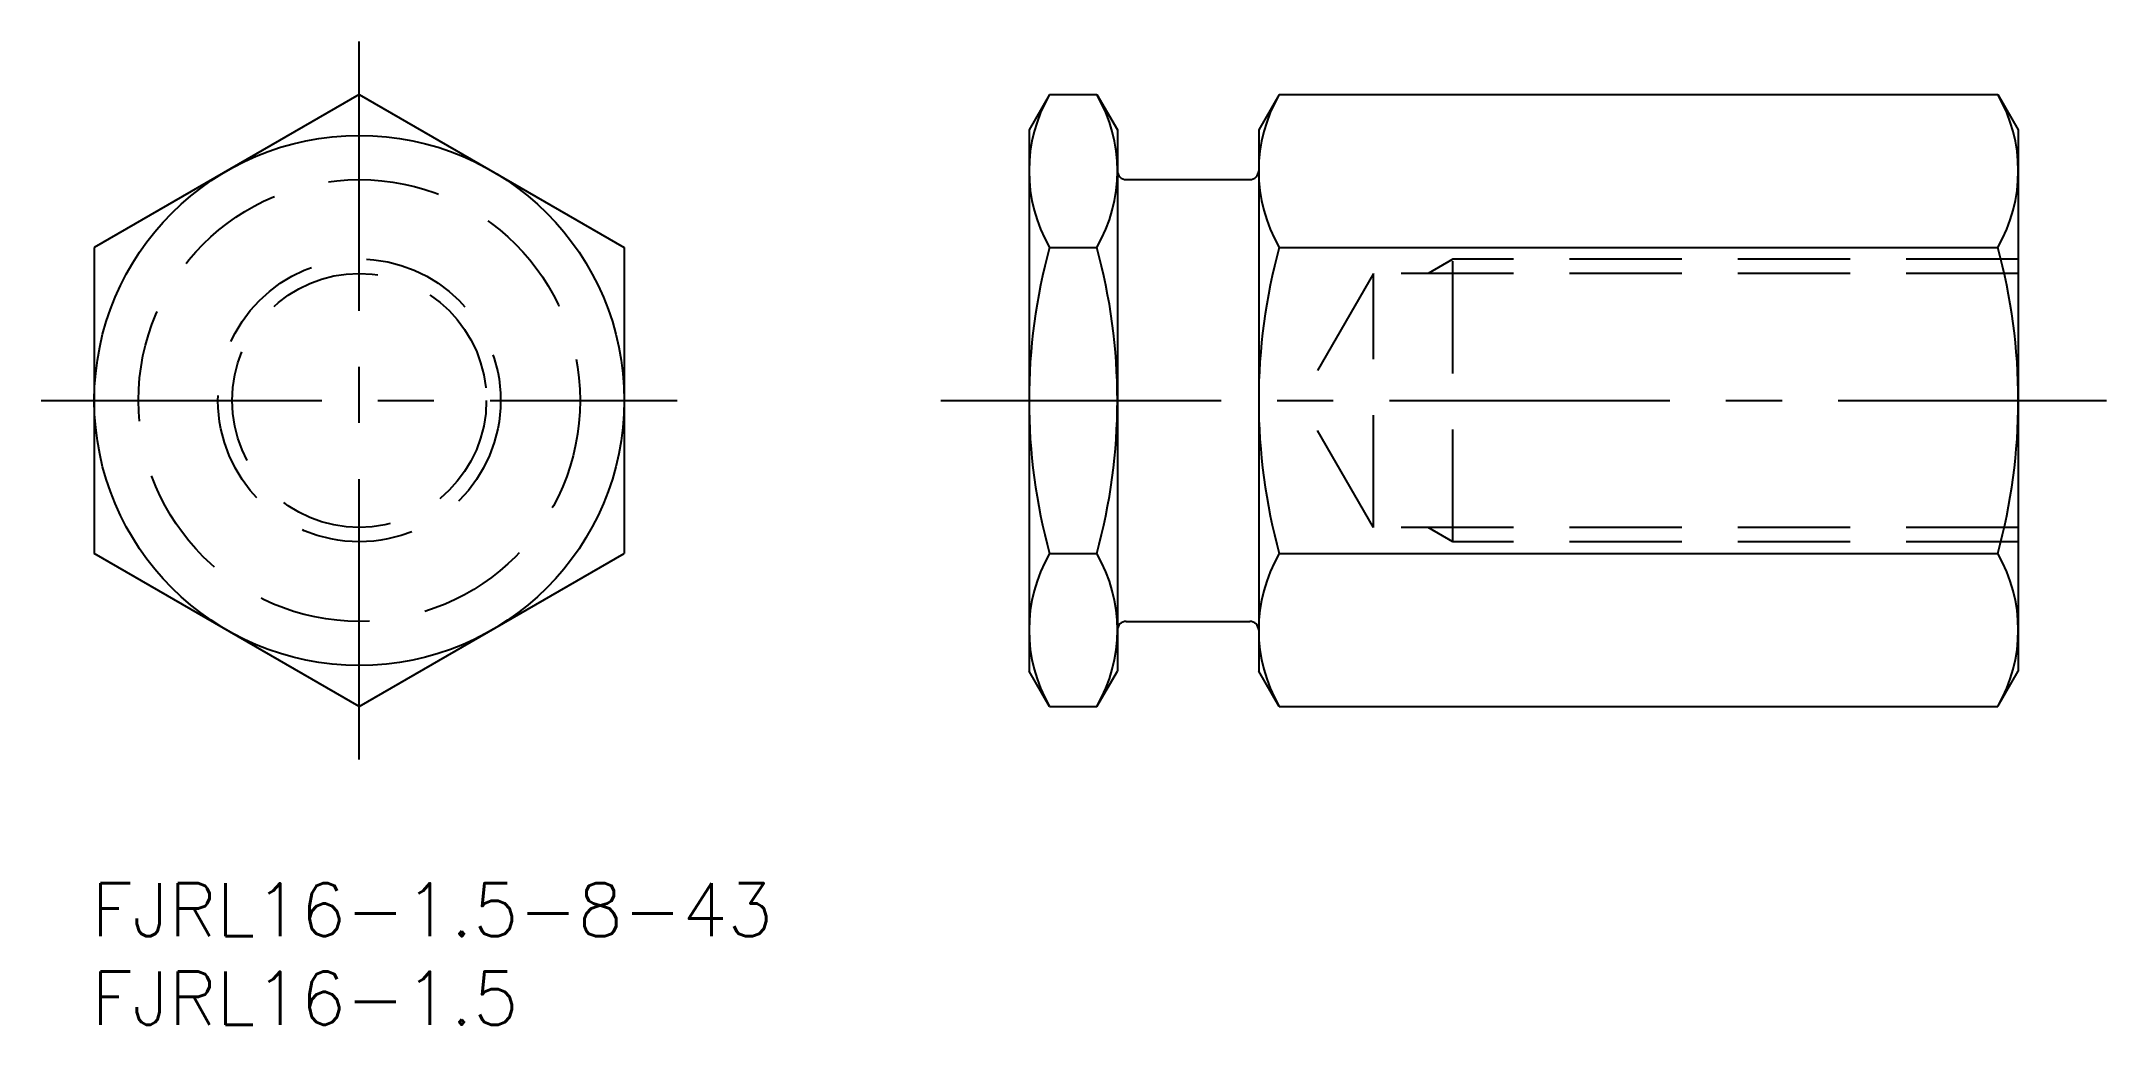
# Model space of a CAD drawing. Extents: x -3 to 114, y -8 to 48.
import ezdxf

# ---------------------------------------------------------------- set-up
doc = ezdxf.new("R2010")
doc.units = 0
doc.header["$LTSCALE"] = 0.5
doc.linetypes.add('CENTER', pattern=[50.8, 31.75, -6.35, 6.35, -6.35])
doc.linetypes.add('DASHED', pattern=[19.05, 12.7, -6.35])
for name, color, linetype in [('MSM_CENTER', 1, 'CENTER'), ('MSM_CONTINUOUS', 7, 'CONTINUOUS'), ('MSM_DASHED', 4, 'DASHED'), ('MSM_PART_NUMBER', 7, 'CONTINUOUS')]:
    doc.layers.add(name, color=color, linetype=linetype)
doc.styles.get("Standard").update_dxf_attribs({"font": 'txt.shx', "height": 3, "bigfont": 'bigfont.shx'})

# ---------------------------------------------------------------- blocks, each defined once
blk = doc.blocks.new('*U15')
at = {"layer": 'MSM_PART_NUMBER'}
blk.add_text('FJRL16-1.5-8-43', height=3, dxfattribs=at).set_placement((0, -3))
blk = doc.blocks.new('*U16')
at = {"layer": 'MSM_PART_NUMBER'}
blk.add_text('FJRL16-1.5', height=3, dxfattribs=at).set_placement((0, -8))

msp = doc.modelspace()

# ---------------------------------------------------------------- linework, layer by layer
at = {"layer": 'MSM_CENTER'}
for p, q in [((15.16, 7), (15.16, 47.64)), ((-2.84, 27.32), (33.16, 27.32)), ((48.07, 27.32), (114.07, 27.32))]:
    msp.add_line(p, q, dxfattribs=at)
at = {"layer": 'MSM_CONTINUOUS'}
for p, q in [((15.16, 44.64), (0.16, 35.98)), ((15.16, 44.64), (30.16, 35.98)), ((54.23, 44.64), (53.07, 42.63)), ((54.23, 44.64), (56.91, 44.64)), ((56.91, 44.64), (58.07, 42.63)), ((67.23, 44.64), (66.07, 42.63)), ((67.23, 44.64), (107.91, 44.64)), ((107.91, 44.64), (109.07, 42.63)), ((53.07, 42.63), (53.07, 12.01)), ((58.07, 42.63), (58.07, 12.01)), ((66.07, 42.63), (66.07, 12.01)), ((109.07, 42.63), (109.07, 12.01)), ((58.57, 39.82), (65.57, 39.82)), ((0.16, 35.98), (0.16, 18.66)), ((30.16, 35.98), (30.16, 18.66)), ((54.23, 35.98), (56.91, 35.98)), ((67.23, 35.98), (107.91, 35.98)), ((15.16, 10), (0.16, 18.66)), ((15.16, 10), (30.16, 18.66)), ((54.23, 18.66), (56.91, 18.66)), ((67.23, 18.66), (107.91, 18.66)), ((58.57, 14.82), (65.57, 14.82)), ((54.23, 10), (53.07, 12.01)), ((56.91, 10), (58.07, 12.01)), ((67.23, 10), (66.07, 12.01)), ((107.91, 10), (109.07, 12.01)), ((54.23, 10), (56.91, 10)), ((67.23, 10), (107.91, 10))]:
    msp.add_line(p, q, dxfattribs=at)
msp.add_circle((15.16, 27.32), 15, dxfattribs=at)
for centre, radius, start, end in [((61.73, 40.31), 8.66, 150, 210), ((49.41, 40.31), 8.66, 330, 30), ((74.73, 40.31), 8.66, 150, 210), ((100.41, 40.31), 8.66, 330, 30), ((58.57, 40.32), 0.5, 180, 270), ((65.57, 40.32), 0.5, 270, 0), ((85.97, 27.32), 32.9, 164.7385, 195.2615), ((25.17, 27.32), 32.9, 344.7385, 15.2615), ((98.97, 27.32), 32.9, 164.7385, 195.2615), ((76.17, 27.32), 32.9, 344.7385, 15.2615), ((61.73, 14.33), 8.66, 150, 210), ((49.41, 14.33), 8.66, 330, 30), ((74.73, 14.33), 8.66, 150, 210), ((100.41, 14.33), 8.66, 330, 30), ((58.57, 14.32), 0.5, 90, 180), ((65.57, 14.32), 0.5, 360, 90)]:
    msp.add_arc(centre, radius, start, end, dxfattribs=at)
at = {"layer": 'MSM_DASHED'}
for p, q in [((77.07, 35.32), (75.67, 34.51)), ((109.07, 35.32), (77.07, 35.32)), ((77.07, 19.32), (77.07, 35.32)), ((72.57, 34.51), (68.42, 27.32)), ((109.07, 34.51), (72.57, 34.51)), ((72.57, 20.13), (72.57, 34.51)), ((72.57, 20.13), (68.42, 27.32)), ((109.07, 20.13), (72.57, 20.13)), ((77.07, 19.32), (75.67, 20.13)), ((109.07, 19.32), (77.07, 19.32))]:
    msp.add_line(p, q, dxfattribs=at)
for radius in [12.5, 8, 7.19]:
    msp.add_circle((15.16, 27.32), radius, dxfattribs=at)

# ---------------------------------------------------------------- block references
at = {"layer": 'MSM_CONTINUOUS'}
for name in ['*U15', '*U16']:
    msp.add_blockref(name, (0, 0), dxfattribs=at)

doc.saveas('drawing.dxf')
